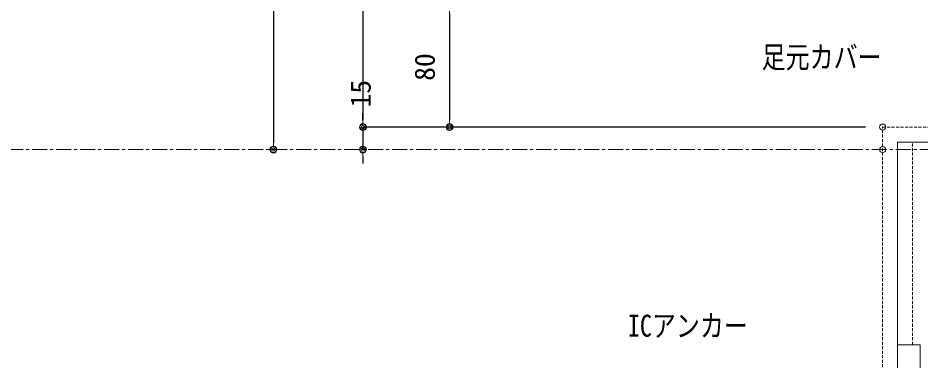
# Model space of a CAD drawing. Units: millimetres, scale not verified. Extents: x -1682 to 1682, y -1188 to 1188.
# Drawn here: x -748 to -146, y -630 to -401 of the extents above; entities that cross this region are included whole.
import ezdxf
from ezdxf.enums import TextEntityAlignment as Align

# ---------------------------------------------------------------- set-up
doc = ezdxf.new("R2010")
doc.units = ezdxf.units.MM
doc.header["$LTSCALE"] = 8
doc.header["$PDMODE"] = 32
doc.header["$PDSIZE"] = 4
doc.linetypes.add('USER1', pattern=[2, 1.25, -0.25, 0.25, -0.25])
doc.linetypes.add('USER3', pattern=[0.375, 0.25, -0.125])
for name, color, linetype, lineweight in [('0-0_0', 7, 'Continuous', 18), ('0-1_DEFPOINTS', 7, 'Continuous', 18), ('0-6_2躯体線', 4, 'Continuous', 18), ('0-D_KIJUN-A', 2, 'USER1', 18), ('0-F_2躯体隠れ', 6, 'USER3', 18)]:
    doc.layers.add(name, color=color, linetype=linetype, lineweight=lineweight)
doc.layers.add('0-9_1手摺寸法', color=7, linetype='Continuous')
doc.styles.add('ＭＳ ゴシック', font='')
doc.styles.get('ＭＳ ゴシック').set_extended_font_data('MS Gothic')

# ---------------------------------------------------------------- blocks, each defined once
blk = doc.blocks.new('_ORIGIN2')
at = {"layer": '0-0_0'}
blk.add_line((-0.5, 0), (-1, 0), dxfattribs=at)
for radius in [0.5, 0.25]:
    blk.add_circle((0, 0), radius, dxfattribs=at)
blk = doc.blocks.new('D44')
at = {"layer": '0-1_DEFPOINTS'}
for p in [(-436.113, -64.952), (-29.784, -64.952)]:
    blk.add_point(p, dxfattribs=at)
at = {"layer": '0-9_1手摺寸法'}
blk.add_line((-436.113, 1045.448), (-436.113, -60.352), dxfattribs=at)
at = {"layer": '0-9_1手摺寸法', "xscale": 4.6, "yscale": 4.6, "rotation": 270}
blk.add_blockref('_ORIGIN2', (-436.113, -64.952), dxfattribs=at)
blk = doc.blocks.new('D45')
at = {"layer": '0-1_DEFPOINTS'}
for p in [(-376.351, -49.952), (-29.784, -49.952)]:
    blk.add_point(p, dxfattribs=at)
at = {"layer": '0-9_1手摺寸法'}
for p, q in [((-376.351, 1045.448), (-376.351, -45.352)), ((-41.284, -49.952), (-376.351, -49.952))]:
    blk.add_line(p, q, dxfattribs=at)
at = {"layer": '0-9_1手摺寸法', "xscale": 4.6, "yscale": 4.6, "rotation": 270}
blk.add_blockref('_ORIGIN2', (-376.351, -49.952), dxfattribs=at)
blk = doc.blocks.new('D46')
at = {"layer": '0-1_DEFPOINTS'}
for p in [(-29.784, -49.952), (-376.351, -64.952), (-29.784, -64.952)]:
    blk.add_point(p, dxfattribs=at)
at = {"layer": '0-9_1手摺寸法'}
for p, q in [((-376.351, -45.352), (-376.351, -40.752)), ((-41.284, -49.952), (-376.351, -49.952)), ((-376.351, -49.952), (-376.351, -64.952)), ((-376.351, -69.552), (-376.351, -74.152))]:
    blk.add_line(p, q, dxfattribs=at)
at = {"layer": '0-9_1手摺寸法', "xscale": 4.6, "yscale": 4.6}
for p, rotation in [((-376.351, -49.952), 270), ((-376.351, -64.952), 90)]:
    blk.add_blockref('_ORIGIN2', p, dxfattribs=dict(at, rotation=rotation))
at = {"layer": '0-9_1手摺寸法', "style": 'ＭＳ ゴシック'}
blk.add_text('15', height=13.49, rotation=90, dxfattribs=at).set_placement((-367.151, -36.887), align=Align.BOTTOM_LEFT)
blk = doc.blocks.new('D47')
at = {"layer": '0-1_DEFPOINTS'}
for p in [(-24.784, 30.048), (-318.636, -49.952), (-29.784, -49.952)]:
    blk.add_point(p, dxfattribs=at)
at = {"layer": '0-9_1手摺寸法'}
for p, q in [((-36.284, 30.048), (-318.636, 30.048)), ((-318.636, 25.448), (-318.636, -45.352)), ((-41.284, -49.952), (-318.636, -49.952))]:
    blk.add_line(p, q, dxfattribs=at)
at = {"layer": '0-9_1手摺寸法', "xscale": 4.6, "yscale": 4.6}
for p, rotation in [((-318.636, 30.048), 90), ((-318.636, -49.952), 270)]:
    blk.add_blockref('_ORIGIN2', p, dxfattribs=dict(at, rotation=rotation))
at = {"layer": '0-9_1手摺寸法', "style": 'ＭＳ ゴシック'}
blk.add_text('80', height=13.49, rotation=90, dxfattribs=at).set_placement((-324.386, -19.152), align=Align.BOTTOM_LEFT)

msp = doc.modelspace()

# ---------------------------------------------------------------- linework, layer by layer
at = {"layer": '0-6_2躯体線'}
for p, q in [((-161.524, -813.894), (-161.524, -483.894)), ((-161.524, -483.894), (-116.524, -483.894)), ((-161.524, -618.894), (-146.524, -618.894)), ((-146.524, -638.894), (-146.524, -618.894))]:
    msp.add_line(p, q, dxfattribs=at)
at = {"layer": '0-D_KIJUN-A'}
msp.add_line((-1362.66, -488.894), (264.192, -488.894), dxfattribs=at)
at = {"layer": '0-F_2躯体隠れ'}
for p, q in [((-171.524, -828.894), (-171.524, -473.894)), ((-171.524, -473.894), (-116.524, -473.894)), ((-151.524, -618.894), (-151.524, -483.894))]:
    msp.add_line(p, q, dxfattribs=at)

# ---------------------------------------------------------------- block references
at = {"layer": '0-9_1手摺寸法'}
for name in ['D44', 'D45', 'D47', 'D46']:
    msp.add_blockref(name, (-141.739, -423.942), dxfattribs=at)

# ---------------------------------------------------------------- texts
at = {"layer": '0-0_0', "style": 'ＭＳ ゴシック', "width": 0.8}
for s, p in [('足元カバー', (-252.208, -439.015)), ('ICアンカー ', (-341.354, -617.99))]:
    msp.add_text(s, height=14.66, dxfattribs=at).set_placement(p, align=Align.BOTTOM_LEFT)

doc.saveas('drawing.dxf')
